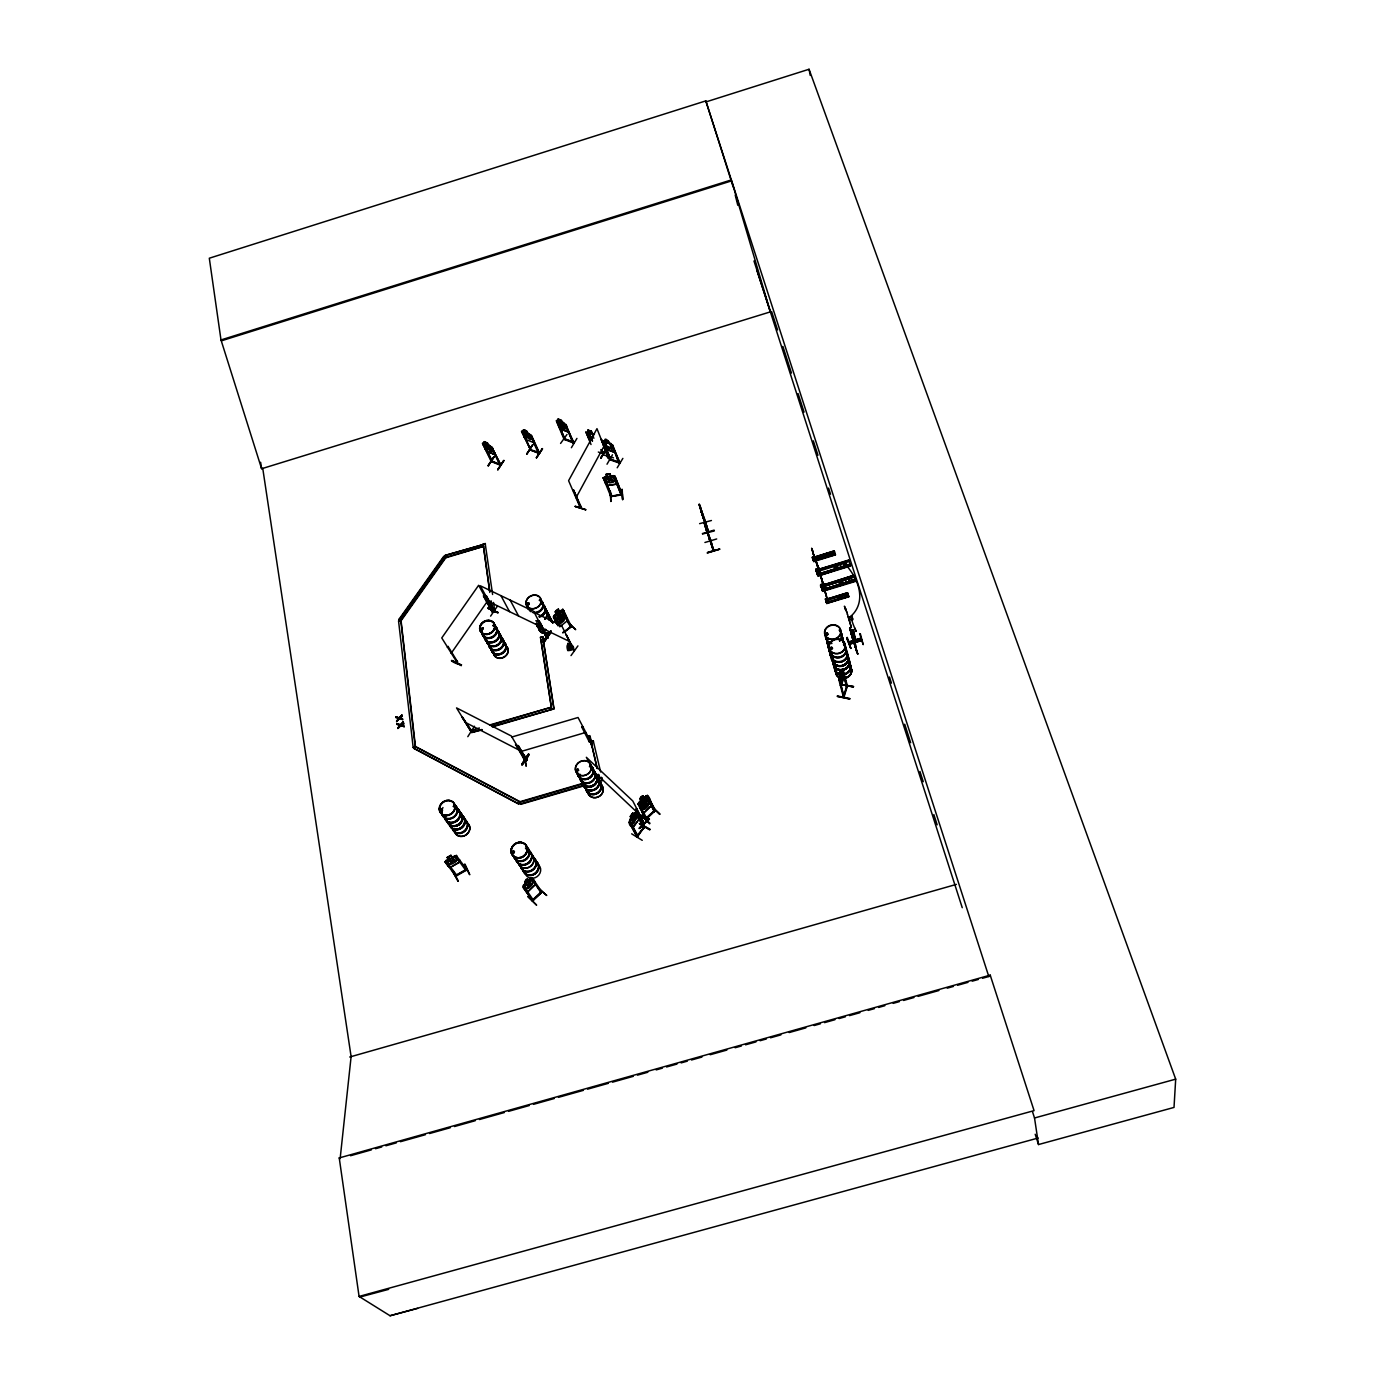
<?xml version="1.0" encoding="UTF-8"?>
<svg xmlns="http://www.w3.org/2000/svg" width="1385" height="1385" viewBox="0 0 1385 1385"><rect width="100%" height="100%" fill="white"/><g stroke="black" fill="none" stroke-linecap="round" stroke-linejoin="round"><path stroke-width="1.5" d="M619.355 462.642L618.749 461.863M813.532 557.895L812.856 558.57L814.086 557.791M609.452 459.076L620.065 462.867L612.274 445.277L618.749 462.85L619.632 462.625M609.694 459.751L601.228 439.426L607.963 457.794L608.569 456.79L607.599 457.691L608.24 456.323M603.566 453.414C600.259 450.385 605.332 456.808 600.813 449.588M559.765 626.851L567.158 620.895L562.743 609.331M567.054 620.895L567.175 618.177M565.357 617.294L565.495 614.559M844.763 566.88L843.049 561.756A63.675 39.888 27.5 0 1 849.68 617.191L851.013 617.797M852.364 619.199C849.42 617.468 859.237 637.983 854.874 628.773M851.671 633.897L849.663 627.89L857.038 652.145L856.536 651.227M851.342 634.33L850.996 633.291L856.917 651.608M651.019 805.88C651.608 802.625 649.444 794.644 646.016 795.683M818.345 571.001L817.462 570.984M570.966 625.639C568.542 627.457 572.853 626.107 571.07 625.553M822.153 586.703L821.72 586.513M822.413 586.565L823.054 586.063M560.683 618.281L557.203 618.905L560.302 619.493L559.367 623.492L561.115 619.389L564.751 619.043L561.583 618.42L562.518 614.628L560.856 618.333M988.803 976.512L706.108 101.867L809.048 69.25L1175.692 1079.157L1174.013 1107.429L1038.525 1144.547L1035.201 1134.246M465.325 869.572C469.134 868.534 463.992 871.615 466.901 869.451M455.388 875.805C459.491 873.848 453.224 876.22 456.998 875.562L446.957 862.249L446.091 863.219L446.957 862.249M564.059 439.374L556.233 420.642L559.263 421.248L558.207 418.962L561.427 420.226L565.824 427.913L564.942 429.004L561.929 427.827L557.878 421.438L559.194 421.334M565.115 439.235L556.943 421.611L564.976 439.72L559.453 425.818M527.027 435.08L529.001 434.232L528.083 435.894L531.338 439.27L527.65 436.085L525.815 437.071L526.75 435.357L523.651 432.103L526.837 435.046M538.419 453.241L538.228 452.22L539.267 452.531L538.349 453.276L539.371 453.587L530.992 435.08M524.863 436.413L530.819 450.16L529.797 449.848L539.579 453.276L531.771 436.033L530.68 436.015L538.436 453.328M522.249 432.241L530.559 450.16L529.936 448.775M843.552 695.46L843.725 696.586L846.46 686.579M847.308 685.523L843.448 696.897M839.639 680.364L843.95 697.122L847.395 685.973L843.257 670.271L842.495 671.223L846.564 686.995M499.587 464.46L500.677 465.429M500.626 465.36L491.242 461.551L492.523 461.551L485.979 448.324M491.052 460.963L500.989 464.996L491.831 447.649L499.829 465.031M533.589 440.932L533.45 442.611L533.485 440.88M528.031 896.788L536.636 905.167L527.962 896.493M546.833 636.667L545.43 635.646L546.261 636.546M524.032 758.27L524.084 759.326L515.705 744.438L525.019 759.724L523.617 758.651L524.828 758.651M494.687 611.512L492.437 611.426L490.948 600.882M493.908 611.633L495.241 611.685L485.633 595.533L494.047 611.772M561.617 424.433L563.799 423.568L562.795 425.264L566.015 428.657L562.345 425.472L560.44 426.459L561.462 424.728L558.397 421.455L561.894 424.485M470.779 731.332L472.458 731.99L462.261 716.945L471.246 731.99L472.164 732.388L462.019 717.291M471.229 731.886L456.548 707.908L511.325 736.006L525.954 760.746L527.027 760.313L525.296 759.811M839.05 678.286L838.946 680.347L842.478 669.059L846.754 685.939M567.954 431.912L568.162 430.268M568.335 430.216L568.058 432.016L560.51 429.056L558.622 426.528M643.713 823.279L643.159 822.136L644.302 823.4M643.575 822.707L636.39 808.857L644.06 823.85L643.384 822.257M842.219 582.323L841.786 581.008M837.336 566.967L836.298 565.392L834.636 566.534M854.58 640.961L856.068 641.445L852.745 630.313M855.93 641.445L855.497 640.424M826.412 554.641L825.529 556.043M844.746 646.137A8.085 7.081 -13.8 0 0 843.932 644.475L843.396 644.077M492.766 610.421L491.969 611.755L483.4 595.931L484.006 595.048L492.766 610.421L491.952 611.668M598.891 780.932L598.476 779.807M601.402 777.262L598.043 780.136L599.497 781.14A8.206 7.289 -29.4 0 1 596.225 793.64A8.206 7.289 -29.4 0 1 585.578 787.182M840.02 630.192L839.31 629.967M830.463 648.353L830.342 649.149A8.223 7.202 -13.8 0 0 834.826 657.459A8.223 7.202 -13.8 0 0 844.971 654.464A8.223 7.202 -13.8 0 0 844.019 645.237M827.191 632.98L825.633 634.434M826.464 634.694L826.36 633.222M826.603 634.555L827.486 633.482M827.953 634.572L827.243 633.17M457.396 661.337L456.254 662.013M458.158 881.275L452.826 870.992M617 481.738L616.671 484.075L607.703 485.512L605.522 483.625M849.628 628.028L853.558 641.774L850.511 629.188M850.961 633.43L851.983 634.832M643.471 809.325L645.202 805.031M636.633 836.298L644.527 826.429L637.204 837.302L629.05 822.171M638.087 836.194L630.383 822.309L629.69 823.261L637.412 837.111M614.369 452.168L614.871 450.644M590.668 766.563L589.404 766.701L590.477 765.922M573.442 650.154L574.394 650.5L566.24 634.763L574.221 650.863L561.687 625.691L534.402 612.603M576.524 769.852L576.974 771.185M578.324 769.939L577.147 770.822L576.731 769.8M540.063 622.159L547.837 638.087L547.785 637.152M849.836 698.507L837.371 695.945M525.452 848.139L526.664 848.382M526.213 848.174L526.421 848.884M512.138 852.121L513.142 850.909M514.493 851.688L513.61 853.229L512.173 852.052M540.531 600.276L539.509 599.982L540.514 600.657M529.122 604.397L528.654 603.167M527.91 604.587L527.356 603.6M461.863 817.531L461.863 816.579M493.822 625.864L493.077 625.431M453.813 805.724L453.587 806.884L454.367 805.741M453.172 806.347L454.02 806.105M481.149 630.192L480.872 628.721L482.482 628.271M482.499 629.361L481.772 628.288M441.625 810.554L442.057 809.048M571.832 648.111L571.763 646.172L568.11 643.436L568.11 648.613L569.997 649.323L571.832 648.111L568.421 643.558M567.781 647.695L567.937 643.506L568.04 646.691M713.362 550.901L711.215 541.483M705.588 521.591L708.185 532.221L708.133 530.559M708.67 531.961L699.217 504.244L702.16 514.129L701.399 512.156M456.15 857.021L457.188 856.432L456.15 857.021L465.897 870.559L466.451 869.036M455.319 875.389L456.306 874.697M455.544 875.909L466.624 869.451M524.292 754.998L526.179 766.234L524.257 754.721M607.755 456.184L607.357 457.067L607.876 456.115M580.142 507.447L581.111 506.512L580.402 508.053L568.594 480.682L596.97 428.675L607.132 454.263M580.35 507.966L581.388 507.118L580.834 508.156L573.615 490.238L580.921 507.966M581.302 507.222L573.615 490.238M590.426 741.079L589.04 740.992L589.352 741.996L581.7 726.935L582.808 726.606L581.7 726.935M853.402 687.029L840.955 684.519L853.35 686.666M839.223 678.338L840.608 670.167L841.093 672.314L841.924 669.561M843.257 670.271L842.495 671.223M841.128 686.129C846.547 660.541 844.209 683.307 840.245 685.367L841.266 686.008M575.208 506.166L585.82 509.715L575.294 506.477M610.785 501.405L610.3 491.034L610.906 501.457M644.129 823.036L632.789 800.98L586.34 757.301L594.113 771.809L640.009 815.09M645.618 819.089L646.882 818.656M532.238 900.804L542.124 892.009L541.5 891.196M533.052 899.938L532.238 900.683M631.266 818.137L630.296 820.439L631.976 823.625L633.949 823.261L636.823 816.942L635.161 813.739L633.603 814.899L632.72 813.168L630.244 816.457L631.144 818.189M492.956 611.079L492.385 611.824M457.033 661.026L456.686 662.567L457.137 661.718M451.804 660.437L461.465 664.938M461.309 665.7C444.308 655.295 452.618 663.865 461.482 664.835M839.812 597.627L839.777 596.693M841.543 581.008L839.812 581.146L839.518 582.514M525.642 883.249L524.396 885.309L526.438 888.287L528.897 888.045L531.857 885.223L532.584 882.418L530.576 879.423L528.62 880.393C524.898 875.684 525.971 884.669 523.426 885.257L522.682 886.902L532.827 900.994M824.958 554.918L825.339 556.095M831.225 649.288L832.368 648.44M832.35 648.803L832.368 647.903M643.281 827.312L644.302 826.758M826.118 633.568L825.945 634.122M853.42 686.891L841.007 684.311M640.389 805.793L639.628 807.524L642.45 803.802M849.68 617.191L851.844 616.031L852.45 617.139M847.153 686.977L842.34 669.042M555.904 619.026L555.229 620.705L563.297 613.088M638.952 805.499C638.814 801.569 643.644 818.293 645.929 819.487L638.018 804.079L640.978 800.617L639.991 798.781C643.055 792.843 642.778 798.989 645.687 796.86L647.297 800.132L646.431 802.988L643.506 805.741L641.238 805.828L642.553 803.889L641.584 802.071M638 804.235L638.779 802.504M554.19 615.338L553.411 616.983L556.96 624.168M850.719 648.37L846.685 637.879M578.203 770.302L577.303 770.666M578.722 770.32L577.251 771.151M514.025 852.416L513.333 851.065M631.647 833.822L642.242 840.331M457.673 661.995L448.099 646.466L447.476 647.366L448.099 646.466M441.313 808.719L440.326 810.19M440.707 809.29L441.192 810.571M539.579 600.501L540.462 599.93M528.101 604.587L527.356 603.393M527.46 603.808L527.72 603.185M527.806 604.379L528.81 603.877M500.729 638.156L500.712 637.706A7.756 6.561 -29.1 0 1 503.344 645.722A7.756 6.561 -29.1 0 1 494.653 650.621A7.756 6.561 -29.1 0 1 489.061 644.233M494.168 625.968L492.991 625.812L494.133 625.241M482.811 629.361L481.409 630.158M622.107 494.255L620.826 494.047L622.125 493.839M610.716 496.626L621.986 494.255M573.494 491.225L573.979 490.342M608.136 457.621L601.592 439.53M576.022 497.769L603.964 446.264M644.7 827.139L637.204 812.926L636.511 813.878L643.904 828.022L636.511 813.878M518.354 745.996L517.159 745.944L518.267 745.615L526.923 760.452L525.677 760.711L526.767 759.932M843.69 696.014L839.448 678.321L840.47 670.132L842.686 674.703L840.418 681.957M488.143 447.061L489.892 446.212L489.078 447.84L492.367 451.181L488.663 448.03L486.914 448.982L487.762 447.286L484.612 444.135L487.884 446.853M617.191 467.784L622.869 458.383M607.011 464.217L612.464 454.765M610.647 459.647L609.885 459.37M605.591 446.264L603.133 442.109L611.027 459.751L609.556 459.11M606.18 448.671L600.674 458.297L605.816 450.662M606.284 448.896L600.674 458.297L606.37 448.965M613.209 445.589L612.083 445.606M587.257 433.297L586.34 432.986L590.374 441.001M614.473 452.272L606.665 449.381L604.726 446.991M612.187 451.475C611.252 440.17 598.528 431.081 609.002 450.367M606.595 449.467L614.507 452.306M610.041 459.387L603.202 440.828L612.62 444.879L619.718 463.231M591.308 431.168L587.967 429.991L592.468 440.88L588.158 437.539M592.243 433.228L594.061 434.682M853.125 631.508L852.225 629.742L852.312 631.941L853.437 631.595M556.909 619.355L557.947 617.346M572.697 441.763L573.944 442.715L565.669 425.039L572.784 442.836L572.819 441.763M571.382 447.719L576.939 438.404M560.579 443.425L567.002 434.457M521.678 764.451C534.16 743.589 527.72 759.707 521.885 764.728M521.781 764.693L528.447 754.046M529.174 754.617L522.335 764.97M557.618 422.269L556.943 421.611M538.471 452.254L530.611 449.709M559.124 421.127L558.138 419.049M536.376 457.691L542.401 448.55L536.359 457.673M536.514 457.968L542.556 448.861M556.926 420.261L565.911 424.433L573.459 443.113M566.569 425.385L565.461 425.351M532.723 444.672L526.819 454.107L532.654 444.672M533.519 442.507L525.971 439.616L521.504 431.289L530.542 449.536M581.631 784.187L520.275 802.14L518.648 803.75L519.998 801.707L583.431 783.166M524.032 437.123L526.04 439.53M527.547 433.055L531.113 438.543L530.282 439.599L524.95 436.085L523.132 432.085L524.344 431.791M531.009 435.184L527.46 433.089M531.771 436.033L530.68 436.015M499.535 464.425L492.298 461.17M497.734 469.498L503.828 460.339L497.942 469.792M497.821 469.792L503.967 460.599M526.577 430.908L527.477 433.159C527.858 430.475 520.691 427.671 524.413 431.999M492.696 448.013L491.606 447.978M494.635 452.86L494.566 454.505L487.174 451.51L485.252 448.913L487.226 451.406L494.618 454.401L487.226 451.406M488.178 465.793L494.289 456.704M488.299 465.879L494.185 456.444L488.074 465.533M491.917 461.274L491.433 460.547M545.43 635.646L546.729 636.633M543.249 641.497C564.11 611.374 528.793 662.844 550.538 632.218M543.422 641.826L550.572 632.27M491.294 461.62L482.413 443.338L485.408 443.875L484.161 441.728L491.796 447.165L500.781 465.377M483.919 444.862L483.053 444.516L492.316 461.915M538.471 621.432L537.795 620.653L546.538 637.117L537.57 620.999A7.773 6.579 -26.9 0 0 539.423 621.242M474.466 726.225L467.801 736.681M567.988 650.604C582.687 649.963 563.176 636.304 567.746 650.483M547.369 636.944L548.096 637.619M550.607 632.46L543.855 642.467L550.763 632.789M445.987 860.5L445.035 861.92L448.307 866.283L450.8 867.131L459.63 862.111L459.612 859.843L459.491 862.111M456.288 855.566L444.983 861.816L456.029 876.255L455.388 875.199M457.154 662.653L457.292 661.666M492.039 611.668L492.644 610.698L478.639 585.284L441.763 637.931L457.206 662.671L456.288 662.117M490.602 616.135L497.18 606.474M494.774 611.685L493.51 602.44M487.901 608.084L498.098 612.534M488.005 608.448L498.133 612.551M494.982 611.356L492.696 611.91L483.746 596.087L484.352 595.221M494.999 612.083L486.516 595.966M518.908 804.183L413.89 748.35L415.24 746.376L519.998 801.707L520.725 804.321L584.176 785.78M451.129 653.374L487.416 601.28M398.949 619.355L400.767 620.272L415.188 746.55L413.18 747.536L415.5 746.982L401.079 620.74L398.949 619.355L443.667 556.441L445.78 557.809L401.079 620.74L398.828 621.294L400.767 620.272L445.485 557.307L483.607 546.365L445.78 557.809L443.667 556.441M399.244 619.839L443.944 556.943M540.427 892.078L541.397 891.282M541.951 892.182L532.273 877.778L528.776 880.341M645.479 818.431L655.105 810.087M653.859 810.519L654.378 811.593L655.382 810.658L648.024 796.375L647.159 797.189L654.309 811.575L647.159 797.189M637.862 835.778L637.152 836.627M637.498 835.57L644.112 827.832M650.171 829.286L639.455 823.452M649.773 829.892L639.368 823.642L649.686 829.546M632.876 813.064L630.365 816.527L631.37 818.206L629.69 820.509M638.9 816.665L636.615 811.939L635.369 812.458C630.885 815.644 625.379 825.373 633.257 827.278L638.97 819.245L638.987 816.561M635.49 812.528L633.724 814.969L632.772 812.995M630.071 823.486L630.383 822.309M636.875 814.103L637.204 812.926M633.135 827.209L638.883 819.279M640.909 815.73L649.946 823.175M641.238 815.038L649.617 823.867M708.601 531.944L705.415 522.422M706.108 523.149L699.65 505.456M610.421 495.622L611.72 495.432M611.495 495.917L610.802 496.574L622.384 494.809L614.888 476.059L610.595 476.094C610.993 471.004 601.09 476.371 609.833 473.878M611.824 496.453L604.933 479.072L603.86 479.227L604.951 479.418M838.739 597.974L839.431 596.433M837.163 567.088L835.276 567.677M826.447 555.887L826.655 554.987M647.349 795.267L655.365 810.589L646.016 819.401L646.726 817.998M827.849 634.469L825.997 634.797M512.623 851.619L514.095 850.996M513.887 852.589L514.129 851.654M514.302 852.537L512.19 852.346M528.914 604.622L529.087 603.306M540.427 600.553L539.319 600.363M527.547 603.652L527.754 604.968M482.292 629.673L480.959 629.465M637.412 836.073L630.764 822.534M567.781 643.8L572.092 647.107M562.691 611.166L563.816 610.733L562.691 611.166L570.551 627.249L571.607 626.453L564.63 632.045M643.886 812.822L651.123 805.862L643.886 812.822L641.878 812.06L643.938 812.701M640.476 805.88L648.838 798.504M642.848 804.46L645.739 801.69M540.531 892.338L533.087 899.454L533.485 900.354L524.43 887.041L523.547 887.872L532.636 900.994L542.002 892.096M639.403 827.936C669.544 800.53 619.372 847.533 648.786 818.916M639.524 828.195L648.855 819.002M400.784 725.757L397.945 728.458L400.594 725.463L404.178 726.623L400.594 725.463M524.638 881.726L527.616 878.869L528.706 880.496M523.513 885.361L530.87 878.177A8.189 7.323 -35.7 0 1 524.915 870.957M532.204 879.631L533.363 879.094L532.204 879.631L541.12 892.979M523.859 888.166L524.43 887.041M527.823 891.611L535.129 884.651L535.251 882.193L532.169 877.9M527.875 891.819L535.233 884.634L535.043 882.193M537.709 887.612L546.746 895.489L537.588 887.3M399.157 717.69L401.944 715.024L399.365 717.984L395.729 716.824L399.365 717.984M399.347 718.555L396.716 721.55L399.347 718.555L402.931 719.698L399.901 717.949L402.1 715.889L399.901 717.949M400.386 724.597L403.191 721.931L400.594 724.892L396.958 723.732L400.594 724.892M651.383 805.88L660.056 814.016M653.91 810.554L654.811 809.792M645.722 819.124L654.897 810.398M396.508 721.239L398.603 718.278L396.716 721.55M397.737 728.164L399.832 725.186L397.945 728.458M401.131 724.857C407.294 720.062 401.39 728.372 401.338 725.151M592.607 769.922C589.231 764.935 593.161 767.827 590.2 765.974M643.107 795.942C637.775 797.847 642.173 799.941 639.593 802.59L642.917 809.186L645.168 809.065L648.041 806.295L648.907 803.438L647.297 800.201L645.445 801.101M638.797 802.573L647.349 795.475M646.12 795.786L643.904 797.847L643.021 795.856M642.813 804.356L645.739 801.603M497.786 612.949L487.866 608.084M606.093 474.414L606.959 476.648L603.202 477.946L613.347 475.592M603.358 477.963L604.362 477.063M458.037 881.033L452.393 871.234M466.884 869.988L466.572 868.966M559.575 615.736L563.176 615.563L559.973 614.905L560.925 611.097L559.142 614.957L555.558 615.338L558.674 615.979L557.722 619.978L559.453 615.546M558.484 618.056L561.41 615.65M562.691 632.581L570.776 627.128M562.951 632.841L571.347 626.124M567.902 622.263L575.693 629.69L567.694 622.055M555.177 611.685C564.076 606.111 551.697 611.01 556.372 613.711L555.039 615.563L558.709 622.973L561.046 623.233L563.955 620.826L564.751 617.987L561.167 610.612L559.263 611.235M554.987 617.398C553.308 617.606 559.003 621.882 559.332 626.089M558.432 617.935L561.375 615.546M558.068 623.267C573.754 607.998 560.388 626.539 556.026 622.229M853.402 631.491L853.177 630.521M840.141 583.033L841.82 582.721M838.323 596.745L839.448 596.537M839.864 581.319L840.833 580.886M826.585 554.918L825.096 554.744L824.993 555.835M830.342 647.557L831.571 647.193M831.744 648.561L830.411 648.544M576.818 769.367L577.718 768.987M547.837 638.087L539.613 621.952M527.373 603.219L529.035 603.116M609.642 458.747L609.885 458.764M618.939 462.521L612.274 445.277M659.624 814.397L650.985 806.226M563.955 438.318L564.924 438.699L564.059 438.352M499.933 464.633L500.816 464.927M606.942 476.544L605.297 477.548L606.89 481.495L609.521 482.898L613.139 482.344L614.386 480.353L612.811 476.388L610.577 475.99M464.477 864.361L469.463 874.506M464.979 864.119L469.809 874.662M456.565 874.87L465.395 869.832M455.855 876.203L466.97 869.867L456.236 855.445M450.921 855.289L447.182 857.557L450.921 855.289L452.099 857.159M452.185 857.038L456.409 855.463M821.807 586.79L821.876 588.815L821.184 585.353L821.409 587.015L821.08 586.097L853.697 576.143M816.908 571.33L817.635 571.174M846.685 637.844L850.736 648.059M589.144 741.01L591.101 741.841L597.299 768.623M511.844 737.028L578.047 717.499L590.477 741.252M590.46 741.737L589.473 741.962M601.731 449.9L603.375 453.795L601.921 449.588M610.664 460.08L607.097 450.108M838.721 596.398L838.341 597.904M481.391 628.496L482.534 629.032M827.434 634.867L826.533 635.023M440.828 810.744L442.525 810.381L442.144 808.805M539.094 452.964L530.905 435.686M546.452 637.048L537.795 620.653M472.112 732.301L470.883 731.315M524.171 758.755L524.863 758.599M568.819 645.86L571.763 646.172M561.081 614.992L562.968 614.369L562.137 617.104L559.194 619.493L556.857 619.216M610.906 496.09L622.367 494.462M611.495 495.865L610.681 495.986M733.167 186.958L705.848 100.88L209.308 258.216L220.994 339.948L261.575 468.632L262.734 468.286L351.115 1056.617L340.139 1158.639L339.238 1157.929L990.206 975.127L1034.058 1110.631L359.079 1296.447L339.238 1157.929M220.994 339.948L731.401 179.911M221.531 340.779L731.644 180.864L770.389 311.867L261.592 468.753L260.622 462.278M812.008 548.72L812.06 549.862L811.627 548.2M812.562 550.555L812.787 552.13L812.32 549.724M814.034 557.428L814.778 559.696L813.722 554.71L814.934 559.644L811.939 549.083M812.372 557.03C818.016 556.147 810.173 556.303 812.908 558.778L834.532 552.165L834.151 550.936L812.493 557.653L812.874 558.813L812.545 557.757L834.134 550.988L834.514 552.148M834.307 551.507L812.701 558.051M835.103 553.792L813.41 560.388L813.791 561.566L835.449 554.883L835.103 553.792L835.449 554.866M813.428 560.458L835.138 553.913M813.566 560.873L835.328 554.502L813.636 561.063L812.58 557.566M817.583 564.907L819.418 573.407L815.973 561.254L819.66 573.338L817.86 565.998M815.782 569.235L819.089 568.214L815.782 569.235L817.375 573.355M848.659 560.458L815.99 570.205L816.544 571.918L815.973 570.17L848.572 560.059L850.338 565.392L817.912 576.022L850.563 566.032L849.957 564.232L819.453 573.875M847.118 562.552L816.509 571.849L816.215 570.914L848.78 560.821L816.163 571.226M817.773 575.606L850.407 565.565L817.34 574.273L850.026 564.387M817.548 574.827L848.139 565.547M820.786 576.679L820.197 573.528L824.213 588.798L820.007 573.736L822.43 581.544M820.543 584.591C829.199 582.687 816.683 584.435 821.651 587.136M823.867 583.57L824.231 584.816L820.907 585.838L853.489 575.381L855.324 580.817L822.482 590.806L820.751 585.543L821.34 587.067M820.82 585.734L853.489 575.381L854.043 577.147M820.924 586.496L853.887 576.679L821.149 586.426M822.378 590.46L855.116 580.28M855.272 580.765L822.534 590.928L822.101 589.352L825.425 588.331L825.841 589.802L824.144 584.626M825.148 590.876L825.373 592.953M855.497 581.406L822.673 591.36L822.119 589.646L854.909 579.623L822.153 589.802L854.909 579.623L855.48 581.354M825.547 592.901L827.849 601.661L825.062 591.672L826.499 596.191M825.408 598.943L827.624 598.251L825.408 598.943L826.291 601.765L826.187 600.501M825.927 600.761L825.824 599.463L826.481 601.713M827.52 598.926L847.464 592.78L848.641 596.398L826.724 603.167L848.659 596.381L826.603 602.804M825.668 599.999L847.724 593.594M847.845 594.026L825.893 600.674L825.529 599.567L847.464 592.78L847.828 593.992L847.447 592.815M826.447 602.337L848.434 595.706L848.797 596.814L826.828 603.479L826.464 602.354L826.845 603.548M853.368 630.539L851.879 630.573M855.757 631.422L855.878 630.4L856.103 631.318M445.104 555.42L485.425 543.907L445.104 555.42L445.485 557.307M701.295 511.048L701.831 512.294L700.048 505.335M848.711 641.826L861.037 638.104M848.866 642.276L861.124 638.312L848.901 642.432M861.574 639.645L849.334 643.731M856.051 646.137L850.182 627.855M859.652 633.603L863.184 644.648L860.327 633.707M704.169 520.691L702.143 512.987L704.307 520.656L703.753 519.617M702.801 515.116L700.048 507.672L713.431 550.832M699.615 523.651L711.44 520.5M710.903 540.219L711.353 541.916L704.376 523.063L713.881 550.589M704.324 523.513L708.22 534.991M704.93 524.24L705.588 525.019M706.108 528.897L713.379 550.815M707.406 531.719C703.995 521.764 711.249 543.11 709.051 538.453M702.541 534.021L714.4 530.888M702.403 533.571L714.158 530.109M708.116 533.987L705.346 526.49L713.552 549.707M704.913 542.487L716.686 538.955M707.648 552.303C744.472 542.245 682.286 560.354 719.559 549.118M592.209 744.87L589.179 735.625L592.053 746.827M482.136 729.947L471.627 732.509L471.212 730.414L479.4 727.991M489.615 724.978L551.213 707.285L491.935 724.822M475.592 729.653L471.212 730.414M471.627 732.509L481.859 729.497M492.091 726.467L554.035 708.826L492.367 726.917M851.256 632.858L857.021 652.127M852.225 635.784L857.765 654.187L856.397 650.119M851.896 636.2L856.709 651.314M855.67 647.332L856.138 648.63M857.142 652.266L857.765 654.187M520.552 751.622L585.855 732.405M591.101 741.841L593.455 741.148L590.858 741.39L597.073 768.173M597.749 778.976L602.077 778.214M519.998 801.707L520.466 803.906L585.976 784.741M598.268 781.157L602.596 780.396L598.493 781.59M349.73 1057.015L956.36 884.392M350.543 1155.731L371.336 1149.879M375.491 1148.719L381.723 1146.97M385.878 1145.793L396.283 1142.885M400.438 1141.707L425.385 1134.713M429.54 1133.536L450.333 1127.702M454.488 1126.542L475.28 1120.69M479.435 1119.53L504.382 1112.519M508.537 1111.359L529.33 1105.524M533.485 1104.347L554.277 1098.513M558.449 1097.353L583.397 1090.341M587.552 1089.181L608.344 1083.33M612.499 1082.17L633.291 1076.335M637.446 1075.158L647.834 1072.25M656.161 1069.912L662.394 1068.164M666.549 1066.987L676.953 1064.078M681.108 1062.901L687.341 1061.152M691.496 1059.992L701.901 1057.067M710.211 1054.729L726.848 1050.072M735.158 1047.735L741.39 1045.987M745.545 1044.809L755.95 1041.901M760.105 1040.724L766.338 1038.975M770.51 1037.798L780.898 1034.889M789.208 1032.552L805.845 1027.878M814.155 1025.541L820.405 1023.792M824.56 1022.632L834.947 1019.706M839.102 1018.546L845.352 1016.798M849.507 1015.62L859.895 1012.712M868.222 1010.375L874.454 1008.626M878.609 1007.449L884.842 1005.7M893.169 1003.363L899.402 1001.615M903.557 1000.455L913.961 997.529M918.117 996.369L938.909 990.517M947.219 988.18L953.451 986.432M957.624 985.272L968.011 982.346M972.166 981.186L978.399 979.437M982.571 978.26L990.362 976.079L990.206 975.127M1038.525 1144.547L1034.526 1117.989L1175.692 1079.157M359.079 1296.447L390.051 1315.75L1038.161 1138.02M360.013 1297.018L388.648 1289.348M390.051 1315.75L417.612 1308.392M551.68 709.38L540.444 637.325L542.747 636.754L554.035 708.826M543.007 637.238L540.444 637.325M452.047 857.055L454.332 856.519L456.583 859.566L455.648 861.937L452.133 863.928L449.277 863.721L447.026 860.691L448.515 859.064L447.286 857.436M830.983 647.453L832.091 647.99M441.659 810.537L440.707 810.225M512.485 852.346L513.523 852.779M614.403 477.617L615.477 477.444L614.421 477.963L620.965 494.376M622.627 499.673L622.021 489.251L622.558 499.327M621.086 494.999L622.263 494.826L614.888 476.163M589.941 735.712L592.139 744.853M588.971 432.276L587.604 432.397L591.603 438.733M821.72 586.807L821.565 586.322M563.193 613.105L564.63 612.966M563.279 613.191L564.543 613.07M647.764 805.377L648.855 804.321L645.791 804.304M621.207 495.068L614.421 477.963M610.854 496.592L603.202 477.842M854.995 641.774L852.364 631.664L854.822 641.688M833.406 661.303L834.618 661.926M622.211 489.528L622.679 499.57M578.047 769.004L578.428 770.112M512.398 852.156L513.333 852.814M603.133 453.761L598.32 452.029M532.723 444.931L526.716 454.02M492.039 461.932L483.261 444.187M853.576 686.423L840.955 684.519M400.109 718.244L402.585 718.59M395.729 716.824L398.603 718.278M395.868 717.62L398.811 718.573M396.958 723.732L399.832 725.186M397.097 724.528L400.04 725.498M527.927 891.698L525.711 891.282M471.644 731.765L471.264 730.951M524.828 759.638L524.049 759.153M841.162 580.731L842.063 581.406M603.012 454.799L613.468 457.829M575.277 506.581L585.734 509.801M827.486 633.066L827.641 634.036M831.883 647.297L832.506 648.232M845.958 647.609A8.241 7.202 -13.8 0 1 838.081 657.2A8.241 7.202 -13.8 0 1 830.169 648.509L830.913 649.409M610.837 459.318L619.718 462.261M618.679 462.348L619.891 462.798M609.798 459.733L619.77 463.213M594.442 434.197L585.803 431.791L591.031 444.533M589.266 432.986L592.382 434.094L593.472 436.777M603.202 440.828L605.695 441.642L604.241 441.867L605.834 445.883L611.322 449.311L612.326 448.186L608.067 440.551M611.097 443.546L608.95 442.923M590.893 437.019L594.009 438.11M605.92 442.473L609.054 443.581M607.496 446.489L610.647 447.597M640.372 808.702L642.346 809.463L649.444 802.608L649.755 800.045L649.652 802.677L642.311 809.584L640.372 808.892M558.276 419.17L564.422 423.273M560.631 428.917L568.023 431.826M565.097 438.906L573.58 442.109M564.18 439.374L573.632 443.061M526.421 431.029L523.443 429.852L524.482 431.895L522.093 431.012L529.537 434.042M524.136 430.423L526.387 431.895L524.465 431.133M529.849 449.761L539.284 453.553M485.01 442.404L487.243 443.892L485.356 443.113M483.036 442.992L491.9 447.165L500.522 465.395M577.926 645.895L571.001 655.59M485.391 595.879L486.291 596.294M489.043 601.765L541.881 627.249M542.539 628.461L569.512 641.463M515.705 744.438L516.64 744.922L515.462 744.801M556.043 622.038L558.034 623.06M465.897 722.693L520.033 750.601M415.552 746.827L520.275 802.14M413.89 748.35L518.648 803.75M565.253 439.235L563.747 438.63L573.771 442.646M598.51 779.911L599.255 781.521L596.139 775.773M643.835 823.729L643.09 823.123M826.222 635.074L825.824 634.59A8.31 7.254 -14 0 0 831.589 643.177M568.283 643.454L570.966 645.566M647.539 798.833L645.427 800.859M644.562 799.11L641.445 802.105M636.39 808.857L637.204 809.602L636.061 809.169M532.273 877.778L530.853 878.263A8.189 7.323 -35.7 0 0 540.029 873.035A8.189 7.323 -35.7 0 0 537.207 863.946M835.016 567.677L834.566 566.673M706.315 529.607L705.19 525.261M554.19 615.39L562.847 609.227L571.486 626.626M568.11 643.436L569.876 645.462M592.416 434.128L591.378 431.064M599.497 781.071L591.862 766.892M447.13 857.453L448.394 859.202L445.953 860.587M525.261 881.379L527.183 879.562M518.267 745.615L527.027 760.313M813.532 554.796L813.168 552.771M568.3 643.99L571.053 648.924M494.255 611.287L480.283 585.768L533.727 611.391L547.369 638M824.941 590.391L825.079 591.256M592.451 768.917L594.286 772.345M596.294 776.777L598.32 780.638M500.972 595.688L509.507 611.633M596.606 776.483L598.718 780.43M510.147 600.086L518.579 616.013M489.771 592.451L483.209 544.478M630.937 816.111L632.443 814.034M459.63 862.111L450.8 867.131L448.307 866.283M452.808 870.68L458.297 881.258M639.506 804.391L646.864 818.777M555.247 617.658L558.709 624.618M553.446 616.844L557.93 625.812M558.363 609.123L559.332 611.322M834.359 551.645L812.683 558.519M825.754 634.694L825.702 634.347A8.206 7.15 -14 0 0 831.554 642.813M826.429 600.051L825.65 600.224M848.451 595.758L848.78 596.779M705.103 526.058L704.878 524.846M565.669 425.039L572.957 442.386M709.172 538.419L709.605 539.457M704.255 520.5L701.831 514.025M603.341 477.842L605.643 483.486M586.53 432.657L590.443 442.282M604.933 479.072L611.98 496.384M587.967 429.991L592.451 440.915M605.92 474.363L606.786 476.613M591.222 431.202L592.105 433.366M609.833 473.757L610.681 475.903M845.664 609.019L845.144 607.842L845.854 610.543L844.417 606.163L846.148 610.421M849.126 561.877L848.538 560.129M853.264 639.766L852.606 637.896L854.199 643.592M568.127 644.06L569.997 649.323M699.287 504.642L699.944 506.927L699.217 504.244M845.871 609.331L846.754 612.239M852.45 630.487L852.225 629.742M834.151 550.936L835.311 554.467M833.112 555.143L831.987 551.767M831.641 555.593L830.515 552.217M844.937 597.541L843.777 594.061M841.561 594.736L842.703 598.216M854.649 627.838L855.532 630.504M827.486 556.874L826.378 553.481M837.354 596.035L838.462 599.359M853.264 630.158L853.697 631.508M757.058 270.837L770.389 311.867M847.256 637.36L850.84 648.388M819.366 569.287L821.028 574.411L820.63 572.94L817.323 573.961L817.721 575.433L816.111 570.066M824.231 584.816L825.65 589.196M814.761 557.082L817.496 565.651M827.26 599.289L828.022 601.609M820.889 585.44L822.171 588.729M825.633 599.515L826.724 603.116L826.447 602.146L828.68 601.454L828.94 602.44L827.624 598.251M1032.535 1111.826L1034.526 1117.989M771.601 311.486L777.574 329.959M782.871 346.389L791.476 373.084M798.089 393.617L804.062 412.107M813.324 440.845L817.964 455.232M828.559 488.074L830.55 494.237M889.482 676.988L891.473 683.151M904.717 724.216L910.672 742.706M919.934 771.445L923.258 781.711M933.854 814.57L937.16 824.837M753.977 260.986L962.246 907.694M846.599 611.512L847.447 614.369M702.005 513.039L701.156 509.888L701.364 512.381M702.662 515.653C705.571 523.599 698.282 502.53 702.922 516.19M707.995 534.541L708.428 535.718L706.454 529.762M847.412 614.074L851.377 627.44L848.157 616.654M813.774 561.548L813.393 560.163L815.592 559.488L815.973 561.254M700.931 509.974L701.97 513.298M706.212 528.741L707.25 532.065M700.204 507.533L699.875 506.408M812.96 552.078L813.48 554.485M707.181 533L704.411 523.357M817.081 564.128L815.142 558.172L815.696 560.284M855.359 646.431L855.982 648.613M707.285 531.736L709.466 539.492M838.998 680.243L843.448 697.053M821.028 576.593L824.456 588.712L822.638 581.492M840.331 671.275L839.622 673.543M819.089 568.214L819.435 569.477M705.848 100.88L706.108 101.867M825.252 557.411L824.179 554.173M735.227 195.095L737.789 205.274M839.57 595.342L840.678 598.684M828.317 552.892L829.407 556.129M835.19 569.824L833.545 564.924M840.054 585.197L838.392 580.246M853.506 640.753L853.956 642.605M846.391 596.935L845.265 593.611M841.716 579.224L843.378 584.176M838.496 568.802L836.852 563.903M853.61 631.3L856.068 641.324M852.571 629.638L855.532 640.545M841.439 567.902L839.795 563.002M846.339 583.275L844.677 578.324M589.179 735.625L591.966 746.913M846.979 566.205L845.317 561.306M699.581 506.044L699.806 506.979M851.896 581.562L850.217 576.61M593.23 740.698L600.64 772.034M601.852 777.781L602.354 779.963M598.735 774.786L599.688 778.907L598.493 774.353M550.953 706.835L551.42 708.93M482.932 543.959L483.348 545.863M809.048 69.25L810.225 75.431M568.906 649.219L567.954 644.042L568.11 648.613M401.944 715.024L402.308 716.183M403.191 721.931L403.537 723.091M403.831 725.498L404.178 726.623M542.747 636.754L553.775 708.358M541.016 639.905L551.351 707.285M485.166 543.405L492.593 594.494M483.503 546.573L489.736 590.841M491.208 601.367L492.696 611.91M398.534 620.826L413.18 747.536M617.156 481.841L616.792 484.127L607.703 485.512M541.154 600.415A7.825 6.596 -26.8 0 1 541.743 608.621A7.825 6.596 -26.8 0 1 532.983 612.343M531.199 611.772A7.825 6.596 -26.8 0 1 529.711 610.785M528.62 609.435A7.825 6.596 -26.8 0 1 527.875 606.076M542.626 602.51A7.825 6.596 -26.8 0 1 542.124 609.348A7.825 6.596 -26.8 0 1 535.303 613.191M528.377 608.569A7.825 6.596 -26.8 0 1 528.256 606.82M541.362 600.605A7.929 6.683 -26.8 0 1 541.968 608.915A7.929 6.683 -26.8 0 1 533.069 612.689M528.654 609.746A7.929 6.683 -26.8 0 1 527.91 606.336M544.842 618.766A7.773 6.579 -26.9 0 0 545.534 609.106A7.773 6.579 -26.9 0 1 544.911 618.905M539.354 621.086A7.773 6.579 -26.9 0 1 537.415 620.982M542.089 604.033A7.894 6.665 -26.9 0 1 545.344 610.698A7.894 6.665 -26.9 0 1 539.302 616.844M543.716 605.262A7.894 6.665 -26.9 0 1 545.188 611.824A7.894 6.665 -26.9 0 1 539.423 617.069M545.828 629.552A7.687 6.509 -26.9 0 1 536.93 623.579M548.529 617.052A7.687 6.509 -26.9 0 1 551.715 620.947M552.771 622.713A7.669 6.509 -26.9 0 0 550.226 620.411A7.704 6.527 -26.9 0 1 552.84 622.8M541.691 629.431A7.825 6.631 -26.9 0 1 536.566 623.129M549.845 617.485A7.825 6.631 -26.9 0 1 551.594 620.428M545.725 629.413A7.825 6.613 -26.9 0 1 536.688 623.337M548.477 616.706A7.825 6.613 -26.9 0 1 551.697 620.653M547.837 613.693A7.739 6.544 -26.9 0 1 549.291 620.134M541.673 625.622A7.739 6.544 -26.9 0 1 539.752 625.501M538.003 624.929A7.739 6.544 -26.9 0 1 536.532 623.942M549.637 617.294A7.721 6.527 -26.9 0 1 551.49 621.952M541.604 629.084A7.721 6.527 -26.9 0 1 536.67 624.6M551.143 631.196A7.704 6.527 -26.9 0 1 542.903 633.153A7.704 6.527 -26.9 0 1 538.765 627.18M550.364 620.636A7.704 6.527 -26.9 0 1 552.909 622.938M546.175 612.153A7.843 6.631 -26.9 0 1 549.152 619.666M537.692 624.548A7.843 6.631 -26.9 0 1 536.203 623.544M547.785 613.365A7.843 6.631 -26.9 0 1 549.274 619.891M541.535 625.466A7.843 6.631 -26.9 0 1 539.596 625.345M537.813 624.774A7.843 6.631 -26.9 0 1 536.324 623.769M545.707 609.435A7.773 6.579 -26.9 0 1 544.998 619.078M537.57 621.294A7.773 6.579 -26.9 0 1 535.805 620.722M546.885 611.01A7.756 6.544 -26.9 0 1 546.4 617.814M544.322 608.707A7.756 6.544 -26.9 0 1 545.794 609.677M545.984 611.98A7.739 6.544 -26.9 0 1 548.927 619.407M847.274 652.802A8.189 7.185 -13.7 0 1 839.448 662.359A8.189 7.185 -13.7 0 1 831.554 653.703M845.162 649.686A8.189 7.185 -13.7 0 1 846.46 651.106M847.378 654.672A8.189 7.185 -13.6 0 1 841.439 665.787A8.137 7.133 -13.6 0 1 832.593 657.425M847.464 655.001A8.189 7.185 -13.6 0 1 841.526 666.116A8.189 7.185 -13.6 0 1 832.593 657.581M843.829 644.475A8.241 7.202 -13.8 0 1 845.127 645.912M845.162 649.357A8.31 7.289 -13.7 0 1 846.131 658.706A8.31 7.289 -13.7 0 1 835.882 661.718A8.31 7.289 -13.7 0 1 831.381 653.426M844.971 648.942A8.206 7.185 -13.7 0 1 845.923 658.169A8.206 7.185 -13.7 0 1 835.796 661.147A8.206 7.185 -13.7 0 1 831.364 652.958M843.967 644.666A8.345 7.306 -13.8 0 1 844.937 654.032A8.345 7.306 -13.8 0 1 834.636 657.061A8.345 7.306 -13.8 0 1 830.117 648.751M847.308 654.586A8.137 7.133 -13.6 0 1 841.405 665.648A8.137 7.133 -13.6 0 1 832.524 657.148A8.189 7.185 -13.6 0 0 841.439 665.787A8.137 7.133 -13.6 0 0 847.378 654.863M843.655 678.373A8.085 7.115 -13.5 0 0 851.065 673.543A8.085 7.133 -13.5 0 0 849.299 665.839M849.646 663.623A8.102 7.133 -13.5 0 1 844.798 674.426A8.223 7.237 -13.5 0 0 850.528 668.799A8.223 7.237 -13.5 0 0 848.364 661.891M840.626 674.651A8.102 7.133 -13.5 0 1 834.636 668.037M848.538 659.277A8.137 7.15 -13.6 0 1 843.673 670.098M841.578 670.461A8.137 7.15 -13.6 0 1 833.735 661.822M848.312 661.666A8.223 7.237 -13.5 0 1 850.477 668.574A8.223 7.237 -13.5 0 1 844.712 674.045M840.47 674.27A8.223 7.237 -13.5 0 1 834.393 667.57M840.522 674.495A8.223 7.237 -13.5 0 1 834.462 667.795M848.174 661.493A8.102 7.133 -13.5 0 1 850.303 668.314A8.102 7.133 -13.5 0 1 844.608 673.699M840.435 673.924A8.102 7.133 -13.5 0 1 834.445 667.31M848.572 658.966A8.258 7.254 -13.6 0 1 843.638 669.942A8.258 7.254 -13.6 0 1 833.285 663.45M848.503 658.741A8.258 7.254 -13.6 0 1 843.569 669.717A8.258 7.254 -13.6 0 1 833.233 663.225M835.865 669.786A8.085 7.133 -13.5 0 0 839.639 677.646A8.05 7.081 -13.5 0 1 835.917 669.786A8.085 7.115 -13.5 0 0 839.639 677.629A8.085 7.133 -13.5 0 1 835.83 669.648A8.05 7.081 -13.5 0 0 839.587 677.369M840.747 635.559A8.154 7.133 -13.9 0 1 842.876 642.38M829.303 646.38A8.154 7.133 -13.9 0 1 827.209 639.558M830.273 649.807A8.085 7.064 -13.9 0 1 828.195 643.038M842.894 640.493A8.085 7.064 -13.9 0 1 843.69 642.155M830.308 650.102A8.137 7.115 -13.9 0 1 828.213 643.298A8.102 7.081 -13.9 0 0 830.325 650.067A8.154 7.115 -13.9 0 1 828.195 643.281A8.102 7.081 -13.9 0 0 830.342 650.102A8.137 7.115 -13.9 0 1 828.23 643.332A8.154 7.115 -13.9 0 0 830.342 650.275A8.154 7.115 -13.9 0 1 828.247 643.471M842.998 640.718A8.137 7.115 -13.9 0 1 843.811 642.398A8.154 7.115 -13.9 0 0 843.015 640.701A8.102 7.081 -13.9 0 1 843.794 642.432A8.137 7.115 -13.9 0 0 843.015 640.753A8.102 7.081 -13.9 0 1 843.777 642.398A8.154 7.115 -13.9 0 0 843.049 640.891M839.431 640.493A8.206 7.15 -14 0 0 839.397 630.313A8.31 7.254 -14 0 1 839.57 640.822M840.764 635.23A8.275 7.219 -13.9 0 1 842.911 642.138M829.148 646.189A8.275 7.219 -13.9 0 1 827.035 639.281M841.855 636.217A8.171 7.133 -13.9 0 1 842.686 641.619M829.096 645.635A8.171 7.133 -13.9 0 1 827.001 638.814M839.587 631.075A8.189 7.15 -14 0 1 839.622 641.255M831.762 643.575A8.189 7.15 -14 0 1 825.997 635.074M835.259 663.294A7.998 7.012 -13.7 0 1 831.554 655.555M846.893 654.69A7.998 7.012 -13.7 0 1 847.17 656.49A8.068 7.064 -13.7 0 0 846.979 654.776M835.259 663.45A8.068 7.064 -13.7 0 1 831.519 655.642M832.679 658.896A8.05 7.064 -13.7 0 1 830.342 653.997M845.248 649.6A8.05 7.064 -13.7 0 1 846.062 651.279M832.524 658.723A8.189 7.167 -13.8 0 1 830.411 651.868M845.3 649.288A8.189 7.167 -13.8 0 1 846.114 650.985M832.472 658.498A8.189 7.167 -13.8 0 1 830.359 651.642M845.248 649.063A8.189 7.167 -13.8 0 1 846.062 650.76M832.489 658.169A8.068 7.064 -13.8 0 1 830.411 651.417M845.871 650.534A8.068 7.064 -13.8 0 1 846.148 652.37M830.446 650.448A8.085 7.064 -13.9 0 1 828.369 643.696M831.312 653.789A8.085 7.081 -13.8 0 1 828.957 648.89M831.519 654.534A8.085 7.081 -13.8 0 1 829.165 649.617M844.937 646.882A8.085 7.081 -13.8 0 0 844.123 645.202L844.209 644.925A8.223 7.185 -13.8 0 1 844.988 646.587M831.346 654.361A8.223 7.185 -13.8 0 1 828.957 649.375M831.294 654.135A8.223 7.185 -13.8 0 1 828.905 649.149M844.123 644.666A8.223 7.185 -13.8 0 1 844.937 646.362M843.049 640.891A8.154 7.115 -13.9 0 1 843.88 642.571M591.308 765.905A8.275 7.289 -29.3 0 1 580.921 775.6A8.275 7.289 -29.3 0 1 578.064 763.17A8.275 7.289 -29.3 0 1 591.308 765.905A8.275 7.306 -29.3 0 1 580.852 775.479A8.275 7.306 -29.3 0 1 577.995 763.048A8.275 7.306 -29.3 0 1 591.239 765.784A8.223 7.271 -29.3 0 1 587.829 778.249A8.223 7.271 -29.3 0 1 577.199 771.809M595.29 773.661A8.137 7.202 -29.3 0 1 592.018 785.901A8.137 7.202 -29.3 0 1 581.492 779.513A8.154 7.219 -29.3 0 0 592.018 785.918A8.171 7.237 -29.3 0 0 595.377 773.713A8.154 7.219 -29.3 0 1 592.018 785.918A8.171 7.237 -29.3 0 1 581.492 779.616A8.171 7.237 -29.4 0 0 592.157 786.161A8.171 7.237 -29.4 0 0 595.446 773.851M591.897 768.917A8.31 7.341 -29.3 0 1 594.615 778.526A8.31 7.341 -29.3 0 1 584.297 782.906A8.31 7.341 -29.3 0 1 579.813 774.042M592.018 769.108A8.31 7.341 -29.3 0 1 595.031 778.11A8.31 7.341 -29.3 0 1 585.734 783.391A8.31 7.341 -29.3 0 1 579.519 776.223M591.724 768.779A8.189 7.254 -29.3 0 1 594.684 777.643A8.189 7.254 -29.3 0 1 585.526 782.854A8.189 7.254 -29.3 0 1 579.397 775.79M593.542 771.739A8.223 7.271 -29.3 0 1 585.111 779.616A8.223 7.271 -29.3 0 1 577.562 772.466M589.923 765.438A8.223 7.271 -29.3 0 1 593.386 769.818M591.482 766.251A8.345 7.375 -29.3 0 1 588.106 778.768A8.345 7.375 -29.3 0 1 577.32 772.241M591.36 766.043A8.345 7.375 -29.3 0 1 588.002 778.56A8.345 7.375 -29.3 0 1 577.216 772.051M595.412 773.886A8.12 7.202 -29.4 0 1 592.139 786.126A8.12 7.202 -29.4 0 1 581.613 779.755M599.653 781.763A8.102 7.185 -29.4 0 1 596.416 793.969A8.102 7.185 -29.4 0 1 585.924 787.598M599.722 783.702A8.05 7.167 -29.5 0 1 602.665 792.462A8.085 7.185 -29.5 0 1 593.698 797.708A8.085 7.185 -29.5 0 1 587.621 790.697M587.604 790.61A8.05 7.167 -29.5 0 0 593.646 797.604A8.05 7.167 -29.5 0 0 602.665 792.462A8.085 7.185 -29.5 0 0 599.774 783.772M595.654 776.085A8.137 7.219 -29.4 0 1 598.614 784.931A8.137 7.219 -29.4 0 1 589.508 790.108A8.137 7.219 -29.4 0 1 583.414 783.062M599.618 781.452A8.206 7.289 -29.4 0 1 596.329 793.847A8.206 7.289 -29.4 0 1 585.682 787.372M599.307 781.105A8.102 7.185 -29.4 0 1 596.052 793.328A8.102 7.185 -29.4 0 1 585.561 786.94M596 776.76A8.137 7.202 -29.4 0 1 598.961 785.572A8.137 7.202 -29.4 0 1 589.872 790.748A8.137 7.202 -29.4 0 1 583.777 783.702M595.931 776.431A8.241 7.306 -29.4 0 1 598.943 785.382A8.241 7.306 -29.4 0 1 589.716 790.627A8.241 7.306 -29.4 0 1 583.535 783.495M595.827 776.223A8.241 7.306 -29.4 0 1 598.839 785.174A8.241 7.306 -29.4 0 1 589.612 790.437A8.241 7.306 -29.4 0 1 583.431 783.287M581.804 780.101A8.137 7.219 -29.4 0 0 591.343 786.853A8.137 7.219 -29.4 0 0 596.779 775.721A8.12 7.202 -29.4 0 1 591.326 786.836A8.12 7.202 -29.4 0 1 581.821 780.101M493.735 624.808A7.946 6.7 -29 0 1 495.709 634.192A7.946 6.7 -29 0 1 485.044 637.394A7.946 6.7 -29 0 1 483.088 627.994M493.545 624.635A7.843 6.596 -29 0 1 493.372 636.044A7.843 6.596 -29 0 1 481.807 633.066M481.703 631.3A7.843 6.596 -29 0 1 483.019 627.786M496.349 629.708A7.808 6.579 -29 0 1 498.946 637.827A7.808 6.579 -29 0 1 490.186 642.744A7.808 6.579 -29 0 1 484.577 636.338M498.202 633.083A7.773 6.561 -29 0 1 500.799 641.168A7.773 6.561 -29 0 1 492.073 646.068A7.773 6.561 -29 0 1 486.481 639.68A7.808 6.579 -29 0 0 496.349 645.514A7.791 6.579 -29 0 0 499.795 634.295A7.808 6.579 -29 0 1 496.436 645.67A7.808 6.579 -29 0 1 486.602 639.922A7.791 6.579 -29 0 0 496.419 645.635A7.808 6.579 -29 0 0 499.743 634.157M495.345 626.037A7.946 6.683 -29 0 1 495.432 634.953A7.946 6.683 -29 0 1 485.737 637.862A7.946 6.683 -29 0 1 482.292 629.95M496.142 629.154A7.929 6.683 -29 0 1 498.773 637.377A7.929 6.683 -29 0 1 489.892 642.363A7.929 6.683 -29 0 1 484.196 635.871M496.263 629.379A7.912 6.683 -29 0 1 498.894 637.602A7.912 6.683 -29 0 1 490.03 642.588A7.912 6.683 -29 0 1 484.317 636.096M495.951 628.98A7.808 6.579 -29 0 1 498.548 637.1A7.808 6.579 -29 0 1 489.788 642.034A7.808 6.579 -29 0 1 484.161 635.611M495.415 626.366A7.843 6.596 -29 0 1 491.987 637.775A7.843 6.596 -29 0 1 482.119 632.027M503.101 641.896A7.721 6.544 -29.1 0 1 505.698 649.946A7.721 6.544 -29.1 0 1 497.025 654.828A7.721 6.544 -29.1 0 1 491.45 648.457M504.919 645.202A7.687 6.509 -29.1 0 1 507.499 653.218A7.687 6.509 -29.1 0 1 498.877 658.083A7.687 6.509 -29.1 0 1 493.337 651.729M500.349 636.927A7.756 6.561 -29.1 0 1 500.21 648.249A7.756 6.561 -29.1 0 1 488.749 645.272M502.911 641.342A7.843 6.631 -29.1 0 1 505.525 649.513A7.843 6.631 -29.1 0 1 496.748 654.464A7.843 6.631 -29.1 0 1 491.086 648.007M503.032 641.567A7.843 6.631 -29.1 0 1 505.646 649.738A7.843 6.631 -29.1 0 1 496.869 654.672A7.843 6.631 -29.1 0 1 491.208 648.215M500.677 637.308A7.86 6.648 -29.1 0 1 503.292 645.497A7.86 6.648 -29.1 0 1 494.48 650.465A7.86 6.648 -29.1 0 1 488.818 643.99M504.157 642.173A7.739 6.544 -29.1 0 1 501.716 653.01A7.739 6.544 -29.1 0 1 491.156 649.496M505.075 645.41A7.721 6.544 -29.1 0 1 507.654 653.46A7.721 6.544 -29.1 0 1 499.015 658.342A7.721 6.544 -29.1 0 1 493.441 651.971M500.556 637.1A7.86 6.648 -29.1 0 1 500.401 648.561A7.86 6.648 -29.1 0 1 488.784 645.548M500.02 634.711A7.773 6.561 -29 0 1 497.544 645.583A7.773 6.561 -29 0 1 486.949 642.069M453.916 804.321A8.241 7.15 -36 0 1 455.838 814.501A8.241 7.15 -36 0 1 444.862 817.721A8.241 7.15 -36 0 1 442.958 807.542M457.033 808.788A8.189 7.133 -36.1 0 1 459.647 817.721A8.189 7.133 -36.1 0 1 450.489 822.915A8.189 7.133 -36.1 0 1 444.724 815.782M454.28 804.65A8.345 7.254 -36 0 1 456.6 814.363A8.345 7.254 -36 0 1 446.299 818.725A8.345 7.254 -36 0 1 442.213 809.775M454.141 804.46A8.345 7.254 -36 0 1 456.461 814.172A8.345 7.254 -36 0 1 446.16 818.535A8.345 7.254 -36 0 1 442.075 809.584M456.808 808.286A8.31 7.237 -36.1 0 1 456.513 820.889A8.31 7.237 -36.1 0 1 444.412 817.323M456.946 808.476A8.31 7.237 -36.1 0 1 459.595 817.531A8.31 7.237 -36.1 0 1 450.315 822.794A8.31 7.237 -36.1 0 1 444.464 815.557M456.583 808.148A8.206 7.133 -36.1 0 1 456.288 820.595A8.206 7.133 -36.1 0 1 444.36 817.081M462.469 818.345A8.223 7.167 -36.3 0 1 467.403 826.724A8.223 7.167 -36.3 0 1 458.418 833.268A8.223 7.167 -36.3 0 1 451.96 826.031M464.079 818.899A8.102 7.081 -36.2 0 1 464.633 830.55A8.102 7.081 -36.2 0 1 452.601 829.494M451.995 827.728A8.102 7.081 -36.2 0 1 451.908 825.824M461.915 815.782A8.137 7.098 -36.2 0 1 461.638 828.143A8.137 7.098 -36.2 0 1 449.779 824.646M462.728 818.864A8.102 7.081 -36.3 0 1 467.715 826.464A8.102 7.081 -36.3 0 1 460.08 833.528A8.102 7.081 -36.3 0 1 452.428 828.351M466.537 822.43A8.068 7.046 -36.3 0 1 469.117 831.26A8.068 7.046 -36.3 0 1 460.114 836.367A8.085 7.064 -36.3 0 1 454.453 829.407M454.418 829.321A8.068 7.046 -36.3 0 0 460.114 836.367A8.085 7.064 -36.3 0 0 469.203 831.346A8.085 7.064 -36.3 0 0 466.606 822.5M461.828 815.471A8.258 7.185 -36.2 0 1 461.534 828.005A8.258 7.185 -36.2 0 1 449.519 824.456M459.855 814.605A8.258 7.202 -36.2 0 1 464.945 822.344A8.258 7.202 -36.2 0 1 457.154 829.528A8.258 7.202 -36.2 0 1 449.381 824.265M459.37 812.112A8.189 7.115 -36.1 0 1 459.076 824.525A8.189 7.115 -36.1 0 1 447.165 821.011M525.729 846.287A8.379 7.444 -35.3 0 1 525.642 859.133A8.379 7.444 -35.3 0 1 513.281 855.445M513.16 853.454A8.379 7.444 -35.3 0 1 513.575 851.446M527.529 847.585A8.483 7.548 -35.3 0 1 524.915 860.033A8.483 7.548 -35.3 0 1 513.316 855.705M513.194 853.679A8.483 7.548 -35.3 0 1 513.627 851.636M528.36 850.148A8.448 7.514 -35.4 0 1 531.251 859.479A8.448 7.514 -35.4 0 1 521.937 865.054A8.448 7.514 -35.4 0 1 515.791 857.575M515.67 857.384A8.448 7.514 -35.4 0 0 521.816 864.863A8.448 7.514 -35.4 0 0 531.251 859.479A8.448 7.514 -35.4 0 0 528.481 850.338M526.283 849.317A8.345 7.41 -35.4 0 1 531.459 857.921A8.345 7.41 -35.4 0 1 522.387 864.604A8.345 7.41 -35.4 0 1 515.635 857.159M527.702 848.087A8.362 7.427 -35.3 0 1 525.14 860.345A8.362 7.427 -35.3 0 1 513.697 856.068M530.126 851.81A8.327 7.41 -35.4 0 1 527.581 864.032A8.327 7.41 -35.4 0 1 516.172 859.773M530.438 853.541A8.293 7.375 -35.4 0 1 530.368 866.283A8.293 7.375 -35.4 0 1 518.111 862.63M535.372 861.106A8.241 7.358 -35.6 0 1 538.211 870.23A8.241 7.358 -35.6 0 1 529.018 875.476A8.241 7.358 -35.6 0 1 523.011 868.153M532.602 856.848A8.275 7.375 -35.5 0 1 532.55 869.572A8.275 7.375 -35.5 0 1 520.293 865.919M535.181 860.604A8.362 7.462 -35.6 0 1 538.055 869.867A8.362 7.462 -35.6 0 1 528.724 875.199A8.362 7.462 -35.6 0 1 522.63 867.772M535.303 860.795A8.362 7.462 -35.6 0 1 538.176 870.057A8.362 7.462 -35.6 0 1 528.845 875.372A8.362 7.462 -35.6 0 1 522.768 867.962M534.974 860.5A8.241 7.358 -35.6 0 1 537.813 869.624A8.241 7.358 -35.6 0 1 528.62 874.887A8.241 7.358 -35.6 0 1 522.612 867.564M528.741 853.091A8.31 7.392 -35.4 0 1 533.9 861.66A8.31 7.392 -35.4 0 1 524.863 868.308A8.31 7.392 -35.4 0 1 518.146 860.899M534.558 858.613A8.275 7.375 -35.5 0 1 532.048 870.767A8.275 7.375 -35.5 0 1 520.708 866.525M532.809 856.969A8.397 7.479 -35.5 0 1 532.74 869.867A8.397 7.479 -35.5 0 1 520.327 866.162M456.825 860.604L452.393 860.985L450.298 864.413L451.372 861.072L447.597 860.639L451.908 860.223L453.916 856.951L452.93 860.172L456.825 860.604M840.937 682.234L841.474 677.386L842.98 676.019L841.613 676.157L841.786 671.621L841.266 676.469L839.795 677.871L841.128 677.732L840.937 682.234M850.459 619.562C853.679 621.969 854.06 615.944 850.459 619.562M635.057 814.311L634.434 818.414L637.135 818.189L634.105 819.522L632.806 824.162L633.412 819.851L630.798 820.18L633.741 818.708L635.057 814.311M647.505 801.257L643.938 802.227L642.034 806.434L643.125 802.452L640.13 802.417L643.609 801.413L645.393 797.379L644.423 801.222L647.505 801.257M530.351 879.96L529.52 883.682L532.896 883.613L529.087 884.686L527.391 888.858L528.222 884.946L524.95 885.119L528.654 883.924L530.351 879.96M614.403 481.461L610.196 480.006L607.686 482.569L609.244 479.677L605.799 477.704L609.885 479.054L612.308 476.613L610.837 479.418L614.403 481.461M849.715 698.923L837.25 696.361L849.697 699.01M841.128 672.937L840.037 676.451L841.007 680.07L842.097 676.572L841.128 672.937M487.399 442.906L492.125 450.471L491.363 451.51L486.031 447.996L484.109 444.048L485.339 443.979L484.231 441.625L487.399 442.906M633.914 815.471L631.56 818.708L633.239 821.894L635.577 818.673L633.914 815.471M644.215 800.149L642.64 802.521L644.215 800.149M647.349 804.91L644.475 807.697L641.168 801.119L644.112 798.349L647.349 804.91M528.983 880.947L526.006 883.786L528.031 886.781L531.009 883.942L528.983 880.947M642.553 796.79L640.961 799.162L642.553 796.79M563.193 619.285L560.284 621.692L556.614 614.282L559.575 611.893L563.193 619.285M560.111 612.811L556.978 615.39L560.111 612.811M559.765 613.797L558.19 615.996L559.765 613.797M557.913 610.023L556.337 612.222L557.913 610.023M450.402 856.051L448.532 857.886L450.402 856.051M452.445 857.592L448.913 859.618L451.164 862.647L454.695 860.639L452.445 857.592M813.428 559.765L812.787 557.514L813.428 559.765M851.983 577.77L823.331 586.582L852.035 577.874M861.782 640.389L849.49 644.198L861.799 640.424M609.227 474.311L606.872 474.674L609.227 474.311M610.872 476.7L607.236 477.254L608.829 481.201L612.447 480.647L610.872 476.7M590.806 431.358L588.798 430.666L590.806 431.358M607.513 440.845L605.487 440.136L607.513 440.845M560.908 420.503L558.969 419.742L560.908 420.503M562.518 423.239L559.505 422.061L561.202 426.095L564.214 427.273L562.518 423.239M527.72 433.903L524.742 432.709L526.542 436.708L529.52 437.902L527.72 433.903M488.628 445.883L485.685 444.689L487.607 448.636L490.55 449.831L488.628 445.883M849.68 582.254L847.949 577.078L849.68 582.254M531.096 608.656A7.86 6.613 -26.8 0 0 541.033 599.636A7.86 6.613 -26.8 0 0 528.533 597.385A7.86 6.613 -26.8 0 0 531.096 608.656A7.86 6.613 -26.8 0 0 541.102 599.774A7.86 6.613 -26.8 0 0 528.603 597.524A7.86 6.613 -26.8 0 0 531.165 608.794M545.101 610.439A7.773 6.561 -26.9 0 0 541.899 603.877A7.791 6.579 -26.9 0 1 545.119 610.439A7.791 6.579 -26.9 0 1 539.146 616.498A7.773 6.561 -26.9 0 0 545.101 610.439M541.397 616.412A7.773 6.561 -26.9 0 0 543.751 605.609A7.791 6.579 -26.9 0 1 541.397 616.429M542.799 632.893A7.669 6.509 -26.9 0 0 551.005 630.937A7.704 6.527 -26.9 0 1 542.833 633.014A7.704 6.527 -26.9 0 1 538.678 627.024A7.669 6.509 -26.9 0 0 542.799 632.893M833.008 652.75A8.275 7.237 -13.8 0 0 845.3 645.722A8.275 7.237 -13.8 0 0 832.939 640.13A8.275 7.237 -13.8 0 0 833.008 652.75M833.112 653.097A8.241 7.202 -13.8 0 0 845.369 646.085A8.241 7.202 -13.8 0 0 833.06 640.528A8.241 7.202 -13.8 0 0 833.112 653.097M851.048 673.422A8.085 7.133 -13.5 0 0 849.265 665.7A8.05 7.081 -13.5 0 1 850.979 673.3A8.05 7.081 -13.5 0 1 843.603 678.113A8.085 7.133 -13.5 0 0 851.048 673.422A8.085 7.115 -13.5 0 0 849.282 665.839A8.05 7.081 -13.5 0 1 851.031 673.543A8.085 7.133 -13.5 0 1 843.655 678.39A8.05 7.081 -13.5 0 0 851.031 673.543M841.578 666.306A8.154 7.15 -13.6 0 0 847.481 655.226A8.137 7.133 -13.6 0 1 841.578 666.306A8.154 7.15 -13.6 0 1 832.679 657.806A8.137 7.133 -13.6 0 0 841.578 666.306M843.482 669.37A8.137 7.15 -13.6 0 0 848.347 658.533A8.12 7.133 -13.6 0 1 843.482 669.353A8.137 7.15 -13.6 0 1 833.268 662.965A8.12 7.133 -13.6 0 0 843.482 669.353M828.594 638.468A8.241 7.185 -14 0 0 840.851 631.473A8.241 7.185 -14 0 0 828.559 625.951A8.241 7.185 -14 0 0 828.594 638.468M828.715 638.814A8.206 7.15 -14 0 0 840.92 631.854A8.206 7.15 -14 0 0 828.68 626.349A8.206 7.15 -14 0 0 828.715 638.814M484.681 634.018A7.877 6.631 -29 0 0 494.687 624.964A7.877 6.631 -29 0 0 482.274 622.644A7.877 6.631 -29 0 0 484.681 634.018A7.877 6.631 -29 0 0 494.757 625.085A7.877 6.631 -29 0 0 482.344 622.783A7.877 6.631 -29 0 0 484.75 634.157M484.888 634.347A7.843 6.596 -29 0 0 494.86 625.327A7.843 6.596 -29 0 0 482.482 623.025A7.843 6.596 -29 0 0 484.888 634.347A7.843 6.579 -29 0 0 494.843 625.345A7.843 6.579 -29 0 0 482.499 623.042A7.843 6.579 -29 0 0 484.888 634.347M446.437 815.367A8.258 7.167 -35.9 0 0 454.297 803.733A8.258 7.167 -35.9 0 0 440.655 804.339A8.258 7.167 -35.9 0 0 446.437 815.367A8.275 7.185 -35.9 0 0 454.384 803.854A8.275 7.185 -35.9 0 0 440.742 804.46A8.275 7.185 -35.9 0 0 446.524 815.505M446.662 815.678A8.241 7.15 -35.9 0 0 454.505 804.062A8.241 7.15 -35.9 0 0 440.915 804.685A8.241 7.15 -35.9 0 0 446.662 815.678M458.799 824.144A8.154 7.098 -36.1 0 0 459.093 811.766A8.137 7.081 -36.1 0 1 458.799 824.127A8.154 7.098 -36.1 0 1 446.94 820.647A8.137 7.081 -36.1 0 0 458.799 824.127M458.954 824.352A8.154 7.098 -36.1 0 0 459.231 811.974A8.171 7.115 -36.1 0 1 458.989 824.404A8.171 7.115 -36.1 0 1 447.095 820.907A8.154 7.098 -36.1 0 0 458.954 824.352M464.685 822.119A8.137 7.098 -36.2 0 0 459.664 814.484A8.12 7.081 -36.2 0 1 464.667 822.119A8.137 7.098 -36.2 0 1 456.998 829.199A8.137 7.098 -36.2 0 1 449.329 824.023A8.12 7.081 -36.2 0 0 456.998 829.182A8.12 7.081 -36.2 0 0 464.667 822.119M459.197 824.698A8.154 7.098 -36.1 0 0 459.491 812.337A8.137 7.081 -36.1 0 1 459.179 824.681A8.154 7.098 -36.1 0 1 447.338 821.201A8.137 7.081 -36.1 0 0 459.179 824.681M518.561 857.782A8.379 7.444 -35.2 0 0 526.404 845.871A8.379 7.444 -35.2 0 0 512.433 846.425A8.397 7.462 -35.2 0 0 518.561 857.8A8.397 7.462 -35.2 0 0 526.404 845.854A8.397 7.462 -35.2 0 0 512.415 846.425A8.379 7.444 -35.2 0 0 518.561 857.782M518.769 858.111A8.379 7.444 -35.2 0 0 526.612 846.2A8.379 7.444 -35.2 0 0 512.64 846.754A8.379 7.444 -35.2 0 0 518.769 858.111A8.414 7.462 -35.2 0 0 526.508 845.975A8.414 7.462 -35.2 0 0 512.485 846.547A8.414 7.462 -35.2 0 0 518.648 857.938"/></g></svg>
